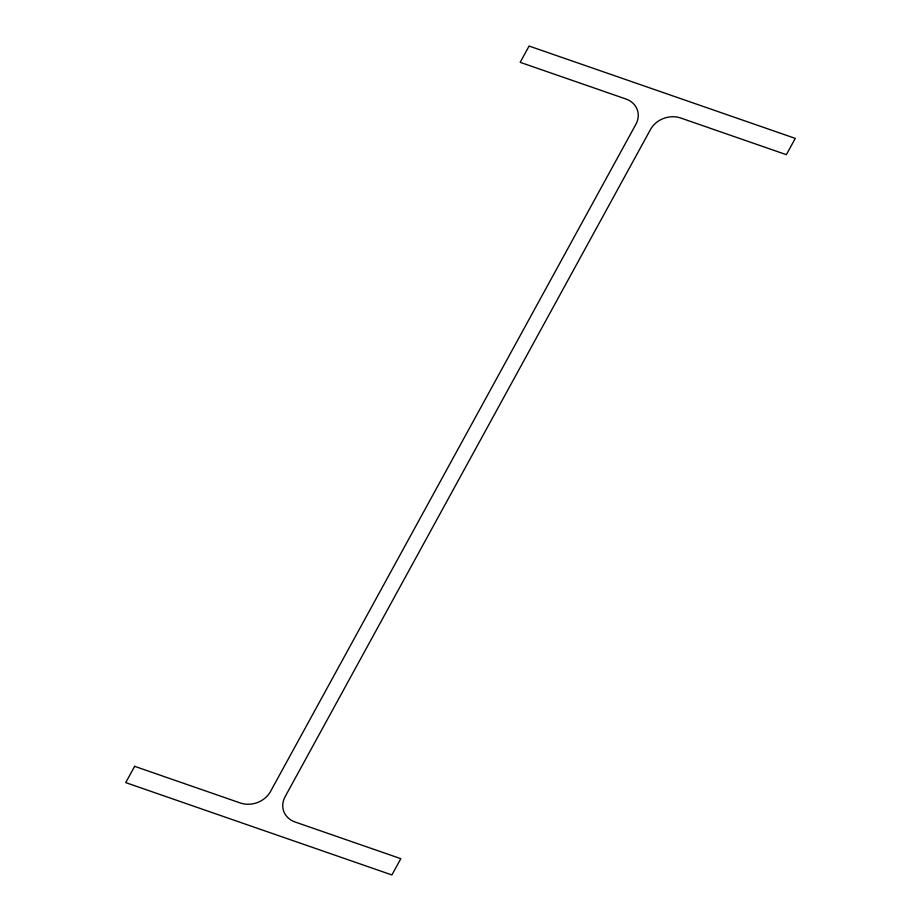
<?xml version="1.0" encoding="UTF-8"?>
<svg xmlns="http://www.w3.org/2000/svg" width="921" height="921" viewBox="0 0 921 921"><rect width="100%" height="100%" fill="white"/><g stroke="black" fill="none" stroke-linecap="round" stroke-linejoin="round"><path stroke-width="1.38" d="M134.639 766.33L125.717 782.608L391.897 874.95L400.819 858.671L295.077 821.993A22.783 19.26 -19.7 0 1 285.153 796.619L650.514 129.47A22.783 19.26 -19.7 0 1 680.631 117.992L786.361 154.67L795.284 138.392L529.103 46.05L520.181 62.329L625.923 99.008A22.783 19.26 -19.7 0 1 635.847 124.381L270.486 791.53A22.783 19.26 -19.7 0 1 240.369 803.008L134.639 766.33"/></g></svg>
